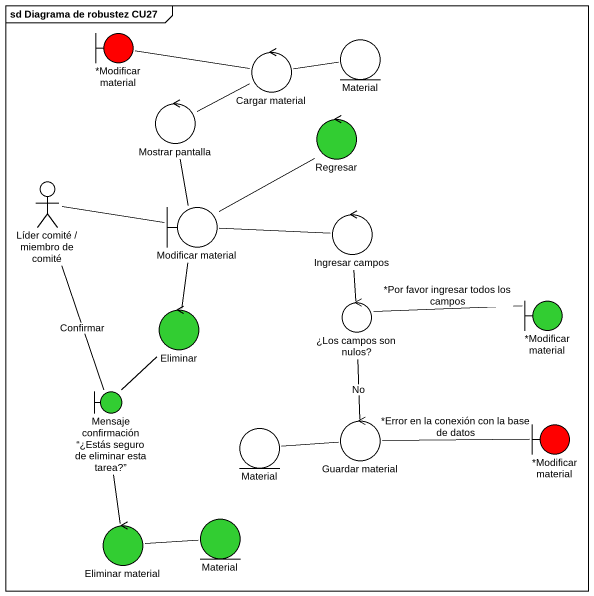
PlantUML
@startuml
mainframe sd Diagrama de robustez CU27
boundary "*Modificar material" as Modificar_material #FF0000
control "Cargar material" as Cargar_material
entity Material
control "Mostrar pantalla" as Mostrar_pantalla
control Regresar #32CD32
actor "Líder comité / miembro de comité" as Líder_comité_miembro_de
boundary "Modificar material" as Modificar_material_2
control "Ingresar campos" as Ingresar_campos
control Eliminar #32CD32
control "¿Los campos son nulos?" as Los_campos_son_nulos
boundary "*Modificar material" as Modificar_material_3 #32CD32
boundary "Mensaje confirmación “¿Estás seguro de eliminar esta tarea?”" as Mensaje_confirmación_Estás #32CD32
entity "Material" as Material_2
control "Guardar material" as Guardar_material
boundary "*Modificar material" as Modificar_material_4 #FF0000
control "Eliminar material" as Eliminar_material #32CD32
entity "Material" as Material_3 #32CD32
Cargar_material -left- Modificar_material
Cargar_material -right- Material
Mostrar_pantalla -right- Cargar_material
Mostrar_pantalla -- Modificar_material_2
Líder_comité_miembro_de -right- Modificar_material_2
Líder_comité_miembro_de -- Mensaje_confirmación_Estás : Confirmar
Modificar_material_2 -up- Regresar
Modificar_material_2 -right- Ingresar_campos
Modificar_material_2 -- Eliminar
Ingresar_campos -- Los_campos_son_nulos
Eliminar -- Mensaje_confirmación_Estás
Los_campos_son_nulos -right- Modificar_material_3 : *Por favor ingresar todos los campos
Los_campos_son_nulos -- Guardar_material : No
Mensaje_confirmación_Estás -- Eliminar_material
Guardar_material -left- Material_2
Guardar_material -right- Modificar_material_4 : *Error en la conexión con la base de datos
Eliminar_material -right- Material_3
@enduml
